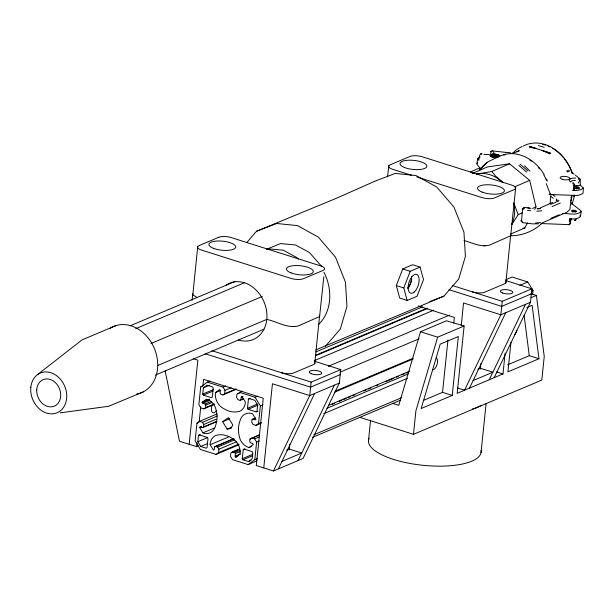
<?xml version="1.0" encoding="UTF-8"?>
<svg xmlns="http://www.w3.org/2000/svg" width="614" height="614" viewBox="0 0 614 614"><rect width="100%" height="100%" fill="white"/><g stroke="black" fill="none" stroke-linecap="round" stroke-linejoin="round"><path stroke-width="0.92" d="M490.494 155.242L491.031 151.397M573.376 185.466A6.293 2.149 5.8 0 1 578.081 185.651L580.253 185.39L580.291 179.234L575.295 175.097M580.253 185.39L580.115 184.96L583.3 187.999C580.506 190.731 576.262 190.586 572.647 190.256L573.929 190.102L574.021 184.829M197.731 246.544L192.819 294.881L196.672 297.199M319.633 315.335L314.721 363.68M510.741 234.548L505.829 282.893M540.857 207.662L552.608 202.405M583.3 187.999L583.108 193.072L582.233 193.901L577.805 195.505L549.054 194.461L550.535 193.824M567.359 171.521L567.328 172.058L566.852 170.677M573.929 190.102L574.351 184.423L573.415 182.98M515.576 188.644L510.702 235.768L489.673 245.032C480.931 247.688 472.296 242.707 464.061 240.565M572.348 211.937L572.517 210.257L575.671 210.495L576.776 211.615L572.708 211.776L571.672 211.231L571.603 210.656L572.517 210.257M574.735 188.414L574.904 186.74L578.058 186.971L579.163 188.091L575.095 188.252L573.99 187.132L574.904 186.74M573.898 211.876L574.067 210.195M576.201 189.196L576.462 186.679M575.495 212.175L575.671 210.495M577.889 188.651L578.058 186.971M578.918 189.189L579.094 187.508M189.158 444.298L197.854 360.149L193.31 358.706M217.103 413.905L199.45 421.365L196.948 423.176L195.122 440.852L200.394 449.471L216.059 454.437L239.007 444.736M210.003 381.033L207.355 382.154L200.694 386.997L198.867 404.664L200.839 407.903L203.825 408.847L214.416 404.365M165.151 370.856L179.465 441.228L196.618 446.662L197.01 442.871M199.166 422.01L200.732 406.836M202.889 385.976L203.572 379.337L263.245 398.233L256.284 465.558L273.437 470.984L303.055 458.466L339.335 383.052L340.747 369.597L314.376 361.239M197.808 441.704L198.452 435.472L199.289 434.873L207.34 437.421L208 438.496L207.064 447.583L206.227 448.189L200.709 446.447L197.808 441.704L207.517 437.598M202.735 394.073L203.372 387.848L207.041 385.185L212.559 386.927L213.219 388.01L212.283 397.097L211.446 397.703L203.387 395.147L202.735 394.073L213.319 389.598M211.27 401.418L205.091 404.035L202.781 403.298L202.19 402.331L206.358 399.215L208.307 399.837A13.539 10.868 67.1 0 1 215.23 407.082A25.243 20.262 67.1 0 1 215.56 425.694A13.539 10.868 67.1 0 1 204.83 433.499L202.881 432.878L199.596 427.405L200.348 426.86L202.658 427.597L216.78 421.626M202.658 427.597L203.487 426.991L203.748 424.466L202.436 422.309L199.45 421.365M203.825 408.847L205.49 407.635L205.751 405.11L205.091 404.035M233.88 438.557L215.353 446.386L214.516 446.992L214.248 449.601L213.495 450.146L210.126 444.736L210.356 442.533A13.539 10.868 67.1 0 1 215.56 435.526A25.243 20.262 67.1 0 1 231.701 438.097A13.539 10.868 67.1 0 1 240.189 451.981L239.967 454.183L235.799 457.207L235.131 456.217L235.4 453.608L234.74 452.526L232.506 451.82L230.841 453.032L230.488 456.394L232.468 459.633L248.133 464.591L256.959 460.861M236.213 389.33L222.982 394.925L220.741 394.211L220.081 393.137L220.349 390.527L219.682 389.537L215.522 392.561L215.291 394.764A13.539 10.868 67.1 0 0 223.78 408.648A25.243 20.262 67.1 0 0 239.928 411.211A13.539 10.868 67.1 0 0 245.124 404.212L245.354 402.009L242.062 396.621L241.233 397.143L240.964 399.752L240.135 400.351L237.894 399.645L236.582 397.488L236.927 394.127L242.069 391.187M216.059 454.437L218.561 452.618L218.906 449.248L217.586 447.099L215.353 446.386M222.982 394.925L224.647 393.712L224.993 390.343L223.012 387.112L207.355 382.154M242.269 458.735L243.205 449.648L244.034 449.041L252.093 451.589L252.753 452.671L252.108 458.896L248.447 461.559L242.921 459.809L242.269 458.735L252.853 454.26M247.48 408.241L248.424 399.154L249.253 398.547L254.772 400.297L257.673 405.04L257.028 411.265L256.199 411.871L248.14 409.323L247.48 408.241L257.189 404.142M259.599 434.543L249.99 439.11L249.729 441.635L250.389 442.709L252.707 443.446L253.29 444.498L249.123 447.522L247.173 446.908A13.539 10.868 67.1 0 1 240.251 439.662A25.243 20.262 67.1 0 1 239.921 421.043A13.539 10.868 67.1 0 1 250.65 413.245L252.6 413.859L255.9 419.255L255.14 419.876L252.83 419.147L251.993 419.753L251.732 422.279L253.052 424.435L256.038 425.379L261.326 423.138M248.133 464.591L254.795 459.748L256.621 442.072L254.641 438.841L251.656 437.897M256.038 425.379L258.532 423.56L260.359 405.892L255.086 397.266L239.422 392.308M263.744 467.914L272.439 383.765L309.748 395.577L311.137 382.115L340.747 369.597M289.202 449.924L289.793 444.244M323.854 276.699L319.595 316.548L298.565 325.819C287.621 328.828 277.152 321.559 266.783 319.403M387.557 176.817L388.839 165.757M368.538 440.054L370.587 420.206M359.643 417.282L413.475 434.328L415.908 410.766L437.652 337.193L464.13 325.996L457.177 393.321L502.973 373.957L505.13 353.096M423.56 400.359L442.541 392.338L447.944 340.079M453.761 323.141L454.352 317.446L418.188 305.995M452.242 395.408L458.328 336.495L440.207 344.155L421.181 408.533L452.242 395.408L442.541 392.338M461.206 325.673L463.547 302.978L500.855 314.79L502.244 301.328L531.862 288.81L530.465 302.272L494.163 377.687M480.309 369.137L480.9 363.465M481.038 452.556L486.119 403.429M510.948 342.42L507.908 371.877L538.969 358.745L532.115 305.304L526.935 307.499M532.66 294.336L533.044 290.622L527.779 281.995L512.114 277.037L505.936 279.646M192.075 300.231L192.865 293.669M479.757 154.881L478.697 160.407L477.585 158.404L480.148 156.984M571.273 202.528L571.173 203.15L580.675 210.571L581.235 211.554L580.399 216.565C577.605 219.29 573.353 219.152 569.738 218.822L571.028 218.661L569.378 220.848L570.299 222.775L570.068 223.742M480.816 169.088L476.924 164.214L477.585 158.404M524.41 208.591L522.775 209.581L522.161 212.329L521.585 221.339L522.967 222.728L532.729 223.872L538.593 223.795M576.446 219.068L575.717 219.758M464.13 325.996L446.462 320.784L420.498 331.76L398.755 405.332L392.423 403.329M491.192 151.865L492.505 150.914L505.414 152.341M571.02 197.838L571.649 195.989L569.823 209.597L566.968 212.183L565.394 212.866M551.05 194.761L550.367 197.869A40.44 32.412 66.6 0 1 550.167 203.579M396.306 285.587L402.746 268.924L412.616 264.749L420.076 267.113L423.506 279.6L417.059 296.263L407.189 300.438L399.729 298.074L396.306 285.587L403.759 287.951L407.189 300.438M403.759 287.951L410.206 271.288L420.076 267.113M570.728 200.985L571.327 199.512A40.44 32.412 66.6 0 0 572.033 195.889M273.437 470.984L309.717 395.569L339.358 383.059M278.372 468.904L314.652 393.482M298.12 460.554L334.4 385.139M469.487 388.117L505.767 312.695M489.228 379.767L525.507 304.352M510.411 234.18L524.847 227.94L527.526 222.897M534.679 209.451L536.014 206.933L529.682 180.355L509.551 163.792L487.416 166.931L472.128 173.539M578.196 183.102L579.601 180.524M556.453 200.256L556.177 200.747L556.89 199.727L556.184 198.898M511.976 224.294L518.185 214.639L522.43 212.805M569.378 220.848L571.028 218.661M540.236 208.476L540.742 207.985M407.942 287.582C410.474 284.574 411.933 280.506 411.503 276.569M493.149 153.653L493.848 152.802L493.618 151.835M318.474 324.583C332.435 311.26 332.458 288.465 323.9 272.156M246.667 242.668L256.522 231.248L335.981 198.46L374.985 181.176L395.209 173.424L415.985 175.55L436.746 187.009L453.992 207.156L463.946 232.222L465.404 256.376L458.735 279.025L443.945 296.148L315.811 349.926M325.489 346.219L340.271 329.096L346.948 306.447L345.49 282.302L335.536 257.228L318.29 237.081L297.529 225.622L276.753 223.496L256.522 231.248M541.717 223.603L541.955 223.327C533.804 231.156 522.13 235.791 510.886 235.745M513.166 152.633L516.957 149.379L521.869 146.577M581.235 211.554C576.086 216.09 568.587 213.127 562.524 213.488M482.312 166.709L487.071 162.303L497.885 156.946M476.763 163.408L477.592 162.733M37.393 374.709L81.977 339.933L115.762 325.643M522.775 209.581L522.245 208.99L524.195 207.509M222.667 421.764L228.331 417.65L232.813 424.98L230.91 428.557L227.149 429.094L222.667 421.764L229.728 418.779M524.602 207.494L522.245 208.99M522.66 222.636L521.048 220.756L521.77 220.311M568.671 224.762L569.086 224.524M516.919 151.904L519.321 150.622L512.989 153.377M470.508 172.035L476.955 168.996L480.532 168.098M513.764 152.756L511.385 153.546M476.648 174.023L491.722 171.498L509.551 163.792M514.394 186.963L529.682 180.355M532.622 208.399L536.014 206.933M550.643 204.462L559.024 200.839M551.971 206.619L560.344 202.996M550.773 218.377L559.147 214.762M541.84 223.051L563.829 213.542M143.231 391.893L108.693 406.261L60.164 412.854M130.153 325.796L235.162 281.412M135.717 328.69L244.257 282.808M151.013 343.495L262.201 296.493M157.238 365.706L266.66 319.449M155.388 375.1L263.928 329.219M200.694 386.997L202.459 386.252M203.372 387.848L209.551 385.231M203.387 395.147L213.096 391.049M223.012 387.112L225.66 385.991M215.522 392.561L220.817 390.32M224.993 390.343L231.171 387.733M315.888 351.922L422.67 306.785M202.198 402.247L209.259 399.261M202.19 402.331L209.244 399.346M224.647 393.712L236.114 388.862M315.542 355.291L426.738 308.282M202.781 403.298L209.842 400.313M315.642 355.752L427.72 308.374M205.751 405.11L211.93 402.5M314.437 360.602L433.568 310.239M237.81 393.751L239.575 393.006M205.49 407.635L214.317 403.905M241.233 397.143L242.998 396.391M240.964 399.752L243.612 398.632M240.135 400.351L243.666 398.862M248.424 399.154L250.19 398.409M255.086 397.266L257.734 396.153M328.337 366.305L449.233 315.197M519.835 285.356L527.779 281.995M196.948 423.176L198.713 422.432M202.436 422.309L217.433 415.97M203.748 424.466L216.105 419.239M199.596 427.405L201.361 426.661M199.588 427.49L201.354 426.745M203.487 426.991L216.727 421.396M248.14 409.323L257.849 405.217M260.359 405.892L263.007 404.772M339.78 372.314L419.209 338.744M531.287 291.366L533.044 290.622M340.225 374.647L310.615 387.165L205.107 353.748M531.34 293.86L501.722 306.378L448.964 289.67M202.881 432.878L214.355 428.027M198.452 435.472L200.218 434.727M256.199 411.871L257.964 411.127M531.11 297.683L536.406 295.441L544.242 356.519L541.801 380.081L413.475 434.328M227.149 429.094L231.562 427.229M252.83 419.147L255.478 418.027M251.993 419.753L254.641 418.633M530.465 302.272L500.824 314.782L464.545 390.205L457.499 387.971M196.618 446.662L198.36 445.925M200.709 446.447L207.77 443.461M258.532 423.56L261.18 422.44M335.305 391.11L412.969 358.277M210.126 444.736L228.661 436.899M334.576 392.177L413.115 358.975M214.516 446.992L232.169 439.532M217.586 447.099L234.356 440.008M218.906 449.248L236.559 441.788M328.436 405.44L409.622 371.125M249.99 439.11L251.755 438.365M253.521 437.613L258.816 435.38M332.067 404.419L334.714 403.298M339.128 401.433L341.775 400.313M343.541 399.568L346.189 398.448M347.946 397.703L350.594 396.583M352.359 395.838L355.007 394.718M363.833 390.988L366.481 389.867M368.246 389.123L370.894 388.002M376.19 385.761L377.955 385.016M385.899 381.662L393.843 378.301M396.49 377.18L398.248 376.436M401.779 374.947L404.426 373.826M406.192 373.082L408.84 371.961M218.561 452.618L238.854 444.037M254.641 438.841L259.054 436.976M327.009 408.256L408.195 373.934M232.506 451.82L239.567 448.834M256.621 442.072L259.269 440.959M323.685 413.721L407.527 378.285M231.724 452.656L237.902 450.047M234.74 452.526L240.036 450.292M243.205 449.648L244.971 448.903M249.123 447.522L251.771 446.401M235.4 453.608L240.696 451.367M235.131 456.217L240.427 453.976M235.722 457.184L237.564 456.463M242.921 459.809L252.63 455.711M248.447 461.559L251.088 460.439M254.795 459.748L257.443 458.627M313.923 434.75L401.287 397.818M312.549 437.36L400.804 400.052M286.715 450.162L289.294 449.072L301.743 453.017L282.003 461.36M477.822 369.375L480.401 368.285L492.858 372.23L473.11 380.573M507.701 364.793L529.268 355.675L538.969 358.745M266.461 249.345L280.452 243.589L295.526 244.978L309.318 252.431L321.375 266.069M266.369 249.53L268.118 248.808L283.192 250.19L296.976 257.65L298.243 259.085M575.648 220.173L574.566 220.311M500.679 155.741C517.41 148.872 536.022 159.978 544.165 174.744M429.877 301.535L443.945 296.148M569.554 224.663L542.776 223.611M491.415 150.998L492.474 150.867M480.409 153.907L481.46 153.784M491.384 151.512L490.862 151.589M540.857 223.803L542.154 223.473L541.663 223.45M575.188 220.042L574.374 220.226M503.657 155.135L505.337 154.728M541.755 210.809L536.782 211.216M540.558 222.567L535.585 222.982M522.998 228.201L524.847 227.94M483.909 245.815L485.559 245.592M292.801 326.594L294.444 326.372M499.98 156.547L499.704 155.71C497.048 154.037 493.403 153.607 490.502 154.874L490.21 155.657L491.039 156.493L492.796 157.192L497.371 157.606L491.039 156.493L498.238 157.146M537.15 208.645L539.706 208.438M537.35 208.906L540.136 208.676M557.297 200.271L558.21 200.21M489.373 154.651L483.993 154.383M505.806 152.341L510.579 152.763M499.09 156.463L490.21 155.657L498.246 157.069M492.796 157.192L497.371 157.606M524.579 207.432L529.445 207.969M527.779 208.031L531.026 208.392M527.503 210.318L530.742 210.679M482.097 153.968L480.885 154.037L480.885 154.728M493.932 154.145L498.368 154.92L491.845 154.329L499.704 155.71L490.502 154.874L499.121 156.393M569.239 224.003L570.107 224.072L570.406 223.266L570.16 219.751M529.199 147.176L536.129 148.527L529.629 146.416L550.574 153.201L541.794 150.33L549.845 153.868M538.394 145.533L544.158 147.36M411.441 175.236L392.645 169.287A8.987 3.032 5.9 0 1 390.128 164.836L409.868 156.493A8.987 3.032 5.9 0 1 422.263 156.77L511.769 185.113A8.987 3.032 5.9 0 1 514.286 189.557L494.546 197.908A8.987 3.032 5.9 0 1 482.151 197.631L416.814 176.939M505.483 280.46L531.862 288.81M530.987 293.73L536.406 295.441M402.746 268.924L410.206 271.288M452.718 285.648L502.244 301.328M420.498 331.76L437.652 337.193M496.58 371.938L502.973 373.957M211.991 350.717L311.137 382.115M572.755 182.788L573.729 183.571M578.841 178.306L579.823 179.104M579.278 179.687L578.541 179.204M529.867 160.147L531.356 161.221M503.28 182.642L495.767 176.256L491.722 171.498M569.608 171.114L568.741 170.216M572.985 173.294L574.144 174.192M552.807 194.761L555.087 196.534M551.034 196.572L553.314 198.345M520.035 164.13L527.91 170.961M518.937 165.458L526.566 172.073M567.658 170.684L568.81 171.79M543.881 174.952L546.368 179.894L547.519 180.992M524.502 165.734L529.959 171.076M521.048 220.756L521.585 221.339M538.324 167.43L539.591 168.865M546.322 179.073L546.944 179.802M572.847 183.686L573.184 184.162M579.839 215.575L580.399 216.565M518.185 214.639L513.788 202.904A33.248 26.648 66.6 0 1 511.838 224.294M546.268 183.678L550.397 194.308M546.199 179.449L546.368 179.894M524.103 315.358L529.268 355.675M110.113 328.298A35.942 28.85 67.1 0 1 154.567 348.998A35.942 28.85 67.1 0 1 136.584 394.111M516.865 330.209A6.293 3.093 -72.4 0 1 514.77 334.592M436.178 357.855A6.293 3.093 -72.4 0 1 437.145 364.087A6.293 3.093 -72.4 0 1 433.031 369.766M522.936 146.232A40.44 32.412 66.6 0 1 572.455 173.501M574.389 195.521A40.44 32.412 66.6 0 1 571.834 204.27M542.699 144.382A39.542 31.69 66.6 0 1 545.401 145.119M548.079 146.094A39.542 31.69 66.6 0 1 549.837 146.884M552.715 148.427A39.542 31.69 66.6 0 1 554.12 149.302M554.81 149.762A39.542 31.69 66.6 0 1 563.084 157.222M564.205 158.581A39.542 31.69 66.6 0 1 572.248 173.486M574.144 195.014A39.542 31.69 66.6 0 1 573.837 196.641M476.571 174.246A33.248 26.648 66.6 0 1 502.275 182.204M496.933 157.637A4.943 1.689 5.8 0 1 490.463 156.048A4.943 1.689 5.8 0 1 493.633 154.145A4.943 1.689 5.8 0 1 499.85 155.887M570.544 181.821A8.089 2.763 5.8 0 1 575.702 178.022M569.922 220.05A8.089 2.763 5.8 0 1 571.434 220.035M569.8 219.091A6.293 2.149 5.8 0 1 571.55 218.983M570.843 182.143A6.293 2.149 5.8 0 1 575.479 180.339M472.412 291.88A8.987 3.032 5.9 0 0 484.807 292.157L504.547 283.814A8.987 3.032 5.9 0 0 505.875 281.673M216.512 410.543A6.293 3.093 -72.4 0 1 212.329 412.316A6.293 3.093 -72.4 0 1 211.914 405.931M225.576 285.456A30.554 24.529 67.1 0 1 265.977 307.837A30.554 24.529 67.1 0 1 238.462 339.979M281.304 372.667A8.987 3.032 5.9 0 0 293.699 372.944L313.439 364.593A8.987 3.032 5.9 0 0 314.759 362.46M411.656 276.622A9.885 4.866 -72.4 0 1 407.819 288.572M481.077 450.592A56.611 19.08 5.9 0 1 421.565 465.151A56.611 19.08 5.9 0 1 369.16 438.166M480.992 405.486A56.611 19.08 5.9 0 1 472.458 409.039M485.712 163.623L479.565 170.232L487.071 162.303L485.712 163.623M218.761 237.28L199.013 245.623A8.987 3.032 5.9 0 0 201.538 250.075L291.044 278.418A8.987 3.032 5.9 0 0 303.439 278.695L323.179 270.344A8.987 3.032 5.9 0 0 320.654 265.9L231.156 237.557A8.987 3.032 5.9 0 0 218.761 237.28M30.815 387.242A21.567 17.315 67.1 0 0 55.882 413.207A21.567 17.315 67.1 0 0 59.466 378.216A21.567 17.315 67.1 0 0 30.815 387.242M36.717 390.036A14.375 11.543 67.1 0 0 54.224 406.169A14.375 11.543 67.1 0 0 55.214 382.461A14.375 11.543 67.1 0 0 36.717 390.036M562.255 179.265A4.943 1.689 5.8 0 0 569.938 178.689A4.943 1.689 5.8 0 0 562.915 176.395A4.943 1.689 5.8 0 0 562.255 179.265M482.159 192.113A13.477 4.544 5.9 0 0 504.155 191.568A13.477 4.544 5.9 0 0 486.664 184.768A13.477 4.544 5.9 0 0 482.159 192.113M404.595 167.545A13.477 4.544 5.9 0 0 426.584 167.008A13.477 4.544 5.9 0 0 409.093 160.2A13.477 4.544 5.9 0 0 404.595 167.545M502.429 292.962A6.293 2.118 5.9 0 0 512.736 292.763A6.293 2.118 5.9 0 0 504.662 289.562A6.293 2.118 5.9 0 0 502.429 292.962M311.321 373.749A6.293 2.118 5.9 0 0 321.629 373.55A6.293 2.118 5.9 0 0 313.554 370.342A6.293 2.118 5.9 0 0 311.321 373.749M291.051 272.892A13.477 4.544 5.9 0 0 313.04 272.355A13.477 4.544 5.9 0 0 295.549 265.547A13.477 4.544 5.9 0 0 291.051 272.892M213.48 248.332A13.477 4.544 5.9 0 0 235.477 247.795A13.477 4.544 5.9 0 0 217.985 240.987A13.477 4.544 5.9 0 0 213.48 248.332M414.112 292.118A9.885 4.866 -72.4 0 0 418.149 275.609A9.885 4.866 -72.4 0 0 408.632 283.599A9.885 4.866 -72.4 0 0 414.112 292.118"/></g></svg>
